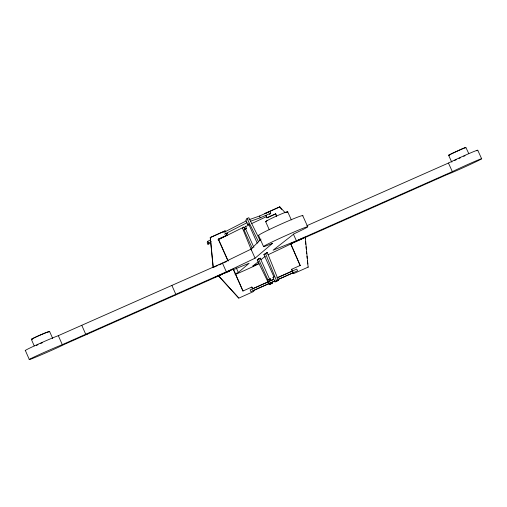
<?xml version="1.0" encoding="UTF-8"?>
<svg xmlns="http://www.w3.org/2000/svg" width="507" height="507" viewBox="0 0 507 507"><rect width="100%" height="100%" fill="white"/><g stroke="black" fill="none" stroke-linecap="round" stroke-linejoin="round"><path stroke-width="0.76" d="M452.086 161.834A9.532 0.336 -24.5 0 0 451.724 162.094L448.638 155.313L452.029 153.431L465.851 147.417L468.753 153.539M175.707 294.96L175.815 294.307L171.873 285.422M48.919 331.946A10.001 0.437 -23.5 0 0 49.559 331.546L49.407 331.673M465.223 147.917L465.857 147.417L462.676 148.57M210.5 239.912L207.769 241.313L207.211 242.625L207.959 244.304L210.817 243.049M213.162 267.595L210.234 237.542L225.171 230.85L225.723 232.098M207.959 244.304L208.529 243.018L211.261 241.624M228.023 261.023L218.295 239.215L227.117 235.21L226.28 233.34M225.171 230.85L210.234 237.542M218.295 239.215L227.117 235.21M260.04 240.419L248.829 217.718L247.029 218.511L245.825 220.253L247.809 224.696L248.994 224.176M252.201 248.177L244.013 229.867L244.666 228.98L246.364 228.232L245.413 226.103M247.809 224.696L248.531 223.714L257.264 243.233M244.013 229.867L245.699 229.126L246.364 228.232M265.845 221.439L265.611 221.743L266.517 221.584L265.63 221.597L267.671 220.317M215.31 277.12L233.283 269.116M269.464 214.676L270.751 213.181L269.965 211.425L259.489 216.026L248.918 219.759M265.934 215.678L266.91 217.839L275.726 213.84L276.664 215.938M233.537 269.876L242.973 291.018L233.34 269.059L218.378 275.757L238.816 298.122L253.785 291.43L253.227 290.175M279.82 206.856L264.965 213.51L279.82 206.856L285.156 212.693M287.482 212.084L287.786 211.755L286.138 212.11A12.162 0.697 -24.2 0 0 276.271 216.166A12.162 0.697 -24.2 0 0 266.828 220.811L265.922 221.388M266.91 217.839L275.726 213.84M29.343 359.596L25.413 350.635A20.007 0.735 -23.6 0 1 36.599 344.887A20.007 0.735 -23.6 0 1 58.33 335.659L222.427 263.057L251.028 249.159L261.01 239.12M235.159 273.938A15.717 0.368 -24.1 0 1 238.322 272.468L249.165 263.234L233.29 269.699M222.478 274.211L64.243 344.418A20.014 0.558 -23.7 0 1 37.271 356.529A20.014 0.558 -23.7 0 1 34.273 356.915A20.014 0.558 -23.7 0 1 62.285 344.671L226.363 271.879L255.072 258.202L272.544 243.316A24.349 0.887 -24.2 0 1 270.339 242.809A24.349 0.887 -24.2 0 1 304.244 227.795A24.349 0.887 -24.2 0 1 294.174 233.74L273.064 250.217L296.399 240.812L452.345 171.632A19.076 0.513 -24.4 0 1 478.785 159.73A19.076 0.513 -24.4 0 1 471.263 163.97A19.076 0.513 -24.4 0 1 447.428 174.402L305.005 237.593M269.261 284.573L272.443 283.121L269.261 284.573L257.214 259.939L258.507 258.893L260.192 258.139L269.654 279.306L267.969 280.054L258.507 258.893M273.862 279.363L273.007 277.449L273.964 276.955L263.913 254.501L267.233 252.48L278.463 280.327L275.003 281.905L274.433 280.631M258.5 259.204L259.35 258.513M259.311 258.849L260.192 258.139M266.213 253.297L267.233 252.48M258.431 261.644L252.809 266.036A15.717 0.368 -24.1 0 1 255.883 265.243A15.717 0.368 -24.1 0 1 235.121 274.566M260.928 259.698L265.294 256.282M449.69 155.06L448.644 155.383L448.961 155.066M290.638 243.639L300.15 265.484L290.638 243.639L305.284 237.143L308.123 267.138M287.596 211.964L285.397 212.357M290.53 243.715L305.284 237.143M449.05 155.009L460.616 149.451M252.67 288.927L251.833 287.051L252.518 289.003M267.969 280.054L270.535 278.85L271.169 280.276M269.654 279.306L270.535 278.85M223.676 232.466L246.155 220.951M224.455 234.209L246.947 222.731M226.318 233.949L227.681 233.252L225.697 233.968M245.306 226.8L249.412 224.721M251.459 223.676L266.549 216.584M292.368 271.201C289.605 264.432 295.6 277.627 292.926 272.436M268.038 254.793L294.161 242.403M238.816 298.122L218.46 275.662M275.003 281.905L278.463 280.327M273.9 279.18L250.122 289.915L250.902 291.664L274.699 280.96M271.055 280.682L273.907 279.395M278.191 277.456L292.469 271.017M275.39 280.777L253.063 290.707M278.248 279.496L293.249 272.747M273.007 277.449L274.186 276.923M242.973 291.018L251.833 287.051M291.538 269.337L300.385 265.37M293.483 273.679L308.37 267.024M306.919 225.672L448.442 163.051A19.07 0.672 -24.5 0 1 469.678 153.285A19.07 0.672 -24.5 0 1 476.935 150.839M217.497 265.598L213.244 267.481L210.31 237.371M218.91 264.971L223.162 263.089M224.582 262.461L226.711 261.523M263.913 254.501L265.104 253.975M294.884 242.086L303.56 238.233M257.214 259.939L258.874 259.204M277.576 279.674L297.539 270.82L296.753 269.084L276.778 277.887M253.006 288.641L269.61 281.315M250.42 221.286L260.268 217.782L270.751 213.181M217.959 239.912L241.313 228.34L244.621 227.149M460.8 149.369L462.631 148.589M229.684 271.169L225.355 272.931L226.363 271.879L222.427 263.057M49.578 331.432L46.961 332.275A10.001 0.437 -23.6 0 0 38.019 336.046A10.001 0.437 -23.6 0 0 31.624 339.177L31.396 339.443L32.315 339.189L31.39 339.405L31.985 338.942A10.001 0.437 -23.5 0 1 46.118 332.598L49.578 331.413L52.715 338.556M87.248 334.208L85.727 334.271L81.773 325.291M279.623 207.078L281.753 209.41M247.029 218.511L258.576 241.934M477.765 150.268L481.65 158.773M448.442 163.051L452.345 171.632M302.685 215.551L307.686 226.673M287.659 211.711L291.341 219.905M293.382 234.082L296.399 240.812M275.535 214.049L276.505 216.216M266.245 215.779L267.081 217.642M265.63 221.597L269.299 229.791M259.489 216.026L260.268 217.782M258.538 235.362L263.513 246.478M268.837 279.611L270.744 283.882M245.699 229.126L253.887 247.429M243.709 226.851L244.666 228.98M251.028 249.159L255.072 258.202M226.179 233.518L227.009 235.381M236.256 267.842L238.322 272.468M218.378 239.05L228.125 260.896M207.769 241.313L208.529 243.018M58.33 335.659L62.285 344.671M31.396 339.443L34.223 345.882M242.27 227.719L251.358 250.002M265.415 253.285L276.664 281.132M305.043 237.308L305.201 238.879M305.448 241.237L305.772 244.374M306.013 246.732L306.26 249.083M306.501 251.44L306.741 253.792M306.988 256.149L307.229 258.5M307.476 260.858L307.8 263.995M454.443 160.592A9.532 0.336 -24.5 0 1 456.294 159.699M458.987 158.431A9.532 0.336 -24.5 0 1 460.698 157.645M463.671 156.321A9.532 0.336 -24.5 0 1 465.027 155.731M36.333 345.514A10.001 0.368 -23.6 0 1 38.038 344.697M40.693 343.473A10.001 0.368 -23.6 0 1 42.468 342.681M258.766 235.59A24.336 1.166 -24.2 0 1 280.282 224.462A24.336 1.166 -24.2 0 1 302.654 215.9"/></g></svg>
